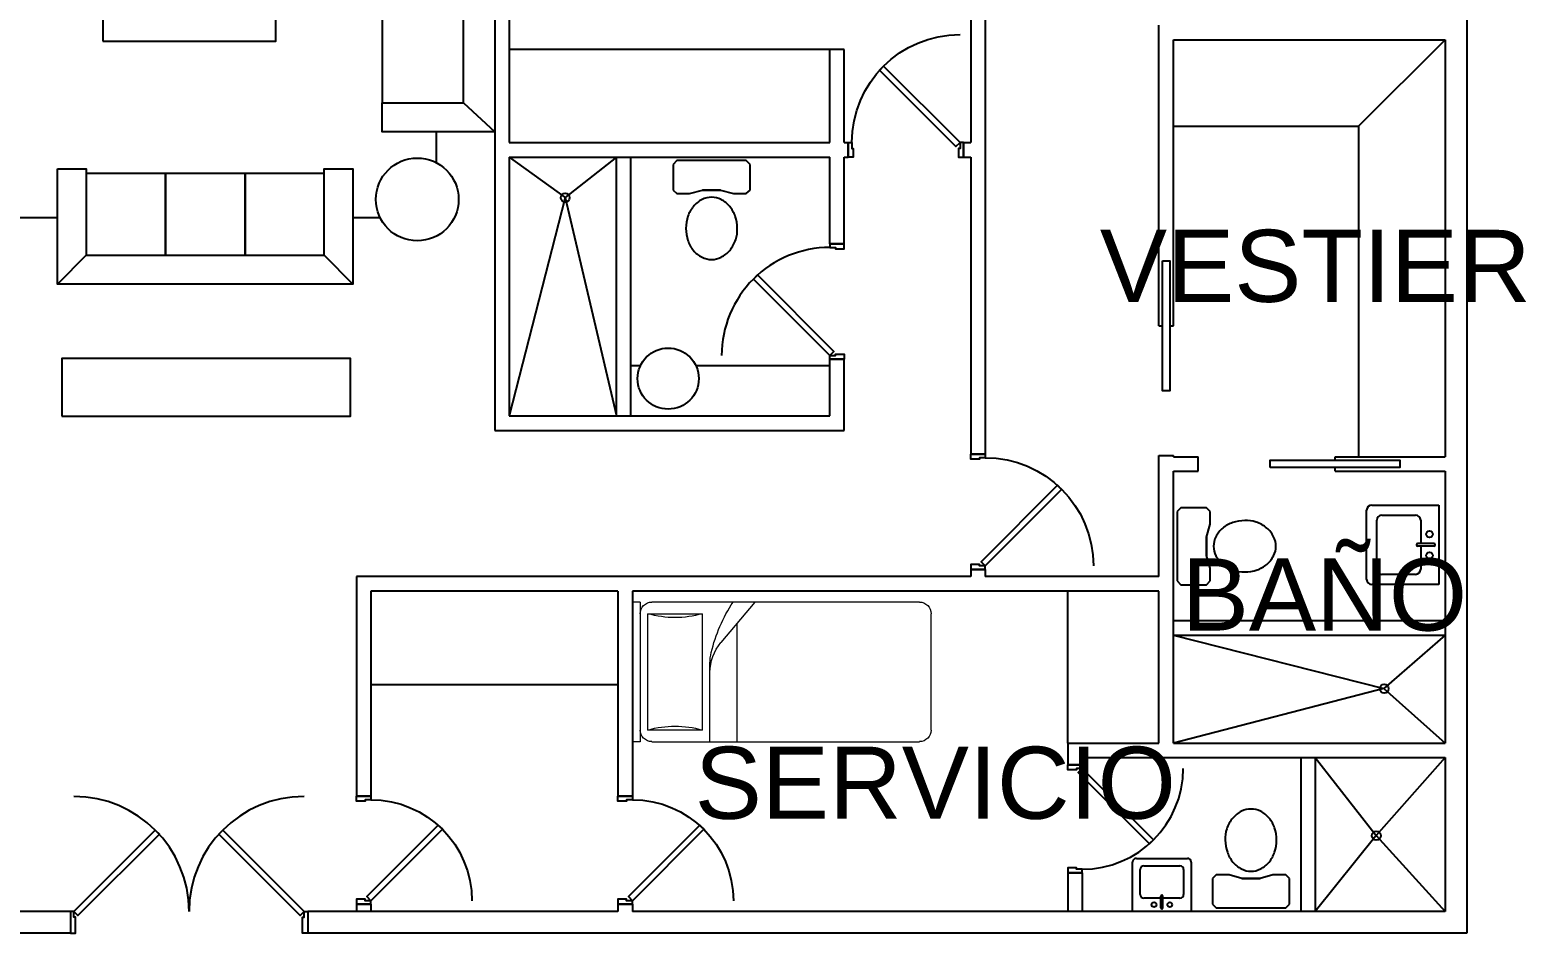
# Model space of a CAD drawing. Header units: millimetres. Extents: x -4 to 161, y -89 to 328.
# Drawn here: x 150.6 to 160.97, y 275.62 to 281.89 of the extents above; entities that cross this region are included whole.
import ezdxf
from ezdxf.enums import TextEntityAlignment as Align

# ---------------------------------------------------------------- set-up
doc = ezdxf.new("R2010")
doc.units = ezdxf.units.MM
doc.linetypes.add('HIDDEN', pattern=[9.525, 6.35, -3.175])
for name, color, linetype in [('AR-PUERTA', 5, 'Continuous'), ('EQUIP-MOBILIARIO', 253, 'Continuous'), ('PUERTA', 4, 'Continuous')]:
    doc.layers.add(name, color=color, linetype=linetype)
doc.layers.add('mobiliario I', color=7, linetype='Continuous', lineweight=5, true_color=0xceaf12)
doc.styles.get("Standard").update_dxf_attribs({"font": 'arial.ttf'})
doc.styles.add('Titulo', font='romans.shx', dxfattribs={"height": 0.004})

# ---------------------------------------------------------------- blocks, each defined once
blk = doc.blocks.new('*U20')
for points in [[(0.025, 0), (0.555, 0.53), (0.584, 0.502), (0.053, -0.028)], [(0, 0), (0.025, 0), (0.025, -0.04), (0.035, -0.04), (0.035, -0.1), (0, -0.1)], [(0.8, 0), (0.775, 0), (0.775, -0.04), (0.765, -0.04), (0.765, -0.1), (0.8, -0.1)]]:
    blk.add_lwpolyline(points, close=True)
at = {"color": 8, "linetype": 'HIDDEN'}
blk.add_arc((0.025, 0), 0.75, 0, 90, dxfattribs=at)
blk = doc.blocks.new('*U22')
for points in [[(0.025, 0), (0.52, 0.495), (0.548, 0.467), (0.053, -0.028)], [(0, 0), (0.025, 0), (0.025, -0.04), (0.035, -0.04), (0.035, -0.1), (0, -0.1)], [(0.75, 0), (0.725, 0), (0.725, -0.04), (0.715, -0.04), (0.715, -0.1), (0.75, -0.1)]]:
    blk.add_lwpolyline(points, close=True)
at = {"color": 8, "linetype": 'HIDDEN'}
blk.add_arc((0.025, 0), 0.7, 0, 90, dxfattribs=at)
blk = doc.blocks.new('*U21')
for points in [[(0.025, 0), (0.589, 0.564), (0.618, 0.536), (0.053, -0.028)], [(1.621, 0), (1.057, 0.564), (1.029, 0.536), (1.593, -0.028)]]:
    blk.add_lwpolyline(points, close=True)
for points in [[(0, -0.15), (0.035, -0.15), (0.035, -0.04), (0.025, -0.04), (0.025, 0), (0, 0)], [(1.646, -0.15), (1.611, -0.15), (1.611, -0.04), (1.621, -0.04), (1.621, 0), (1.646, 0)]]:
    blk.add_lwpolyline(points)
at = {"color": 252}
for centre, start, end in [((0.025, 0), 0, 90), ((1.621, 0), 90, 180)]:
    blk.add_arc(centre, 0.798, start, end, dxfattribs=at)
at = {"style": 'Titulo', "flags": 1}
for tag, p in [('TIPO_DE_PUERTA', (0.035, -0.106)), ('ANCHO_DE_PUERTA', (0.035, -0.112)), ('ALTO_DE_PUERTA', (0.035, -0.118)), ('ANCHO_DE_MARCO', (0.035, -0.124)), ('APERTURA', (0.035, -0.13)), ('ANCHO_DE_HOJA', (0.035, -0.148)), ('ACABADO_HOJA', (0.035, -0.172)), ('ACABADO_MARCO', (0.035, -0.178)), ('LAMINA', (0.035, -0.136)), ('NIVEL', (0.035, -0.142)), ('MATERIAL_1', (0.035, -0.154)), ('MATERIAL_2', (0.035, -0.16)), ('MATERIAL_MARCO', (0.035, -0.166)), ('CERRADURA', (0.035, -0.184))]:
    blk.add_attdef(tag, p, '', height=0.004, dxfattribs=at)
blk.add_attdef('PUERTA', text='', height=0.004, dxfattribs=at).set_placement((0.046, -0.098), align=Align.MIDDLE_CENTER)
blk = doc.blocks.new('4D')
at = {"layer": 'mobiliario I', "lineweight": 15, "ltscale": 0.025}
for p, q in [((1350.266, 254.857), (1350.266, 256.713)), ((1350.347, 256.794), (1351.154, 256.794)), ((1351.235, 256.713), (1351.235, 254.857)), ((1351.235, 255.572), (1350.954, 255.336)), ((1350.266, 255.448), (1351.087, 255.448)), ((1350.266, 255.26), (1350.81, 255.26)), ((1351.154, 255.206), (1350.347, 255.206)), ((1350.347, 255.206), (1350.347, 254.83)), ((1351.154, 254.83), (1351.154, 255.206)), ((1351.235, 254.776), (1350.266, 254.776)), ((1350.266, 254.776), (1350.266, 254.722)), ((1350.347, 254.83), (1351.154, 254.83)), ((1351.235, 254.776), (1351.235, 254.722)), ((1351.235, 254.722), (1350.266, 254.722))]:
    blk.add_line(p, q, dxfattribs=at)
for centre, radius, start, end in [((1350.347, 256.713), 0.0807, 90, 180), ((1351.154, 256.713), 0.0807, 0, 90), ((1350.631, 256.334), 1.095, 283.3928, 303.4501), ((1350.746, 255.583), 0.323, 270, 310.1059), ((1350.81, 255.583), 0.323, 270, 283.3928), ((1349.701, 255.018), 0.673, 343.7398, 16.2602), ((1351.8, 255.018), 0.673, 163.7398, 196.2602), ((1350.347, 254.857), 0.0807, 180, 270), ((1351.154, 254.857), 0.0807, 270, 0)]:
    blk.add_arc(centre, radius, start, end, dxfattribs=at)
blk = doc.blocks.new('Toilet1')
at = {"color": 253}
for p, q in [((0.051, 0.267), (0.025, 0.241)), ((0.025, 0.241), (0.025, -0.241)), ((0.229, 0.267), (0.051, 0.267)), ((0.254, 0.241), (0.229, 0.267)), ((0.254, 0.152), (0.254, 0.241)), ((0.229, 0.063), (0.254, 0.152)), ((0.229, -0.064), (0.229, 0.063)), ((0.229, 0.063), (0.229, -0.064)), ((0.254, -0.152), (0.229, -0.064)), ((0.254, -0.241), (0.254, -0.152)), ((0.025, -0.241), (0.051, -0.267)), ((0.051, -0.267), (0.229, -0.267)), ((0.229, -0.267), (0.254, -0.241))]:
    blk.add_line(p, q, dxfattribs=at)
blk.add_lwpolyline([(0.711, 0, 0.117036), (0.695, 0.066, 0.104338), (0.648, 0.126, 0.09029), (0.573, 0.168, 0.09898), (0.495, 0.178, 0.08237), (0.411, 0.164, 0.09029), (0.343, 0.126, 0.104338), (0.295, 0.066, 0.117036), (0.279, 0, 0.117036), (0.295, -0.066, 0.104338), (0.343, -0.126, 0.09029), (0.411, -0.164, 0.08237), (0.495, -0.178, 0.08237), (0.58, -0.164, 0.09029), (0.648, -0.126, 0.104338), (0.695, -0.066, 0.117036)], format="xyb", close=True, dxfattribs=at)
blk = doc.blocks.new('Lavam1')
at = {"color": 253}
for p, q in [((-0.275, 0), (-0.275, 0.465)), ((-0.24, 0.5), (0.24, 0.5)), ((-0.17, 0.43), (0.17, 0.43)), ((0.275, 0.465), (0.275, 0)), ((-0.205, 0.16), (-0.205, 0.395)), ((0.205, 0.395), (0.205, 0.16)), ((-0.01, 0.125), (-0.17, 0.125)), ((-0.01, 0.035), (-0.01, 0.145)), ((0.01, 0.035), (0.01, 0.145)), ((0.17, 0.125), (0.01, 0.125)), ((0.275, 0.165), (0.275, 0.035)), ((0.275, 0), (-0.275, 0))]:
    blk.add_line(p, q, dxfattribs=at)
for centre in [(-0.074, 0.064), (0.074, 0.064)]:
    blk.add_circle(centre, 0.0225, dxfattribs=at)
for centre, radius, start, end in [((-0.24, 0.465), 0.035, 90, 180), ((-0.17, 0.395), 0.035, 90, 180), ((0.17, 0.395), 0.035, 0, 90), ((0.24, 0.465), 0.035, 0, 90), ((-0.17, 0.16), 0.035, 180, 270), ((0, 0.145), 0.01, 0, 180), ((0.17, 0.16), 0.035, 270, 0), ((0, 0.035), 0.01, 180, 0)]:
    blk.add_arc(centre, radius, start, end, dxfattribs=at)

msp = doc.modelspace()

# ---------------------------------------------------------------- linework, layer by layer
for p, q in [((160.562, 286.246), (160.562, 275.621)), ((153.822, 285.247), (153.822, 279.109)), ((153.922, 285.247), (153.922, 281.105)), ((157.123, 285.247), (157.123, 281.105)), ((157.223, 285.247), (157.223, 278.944)), ((158.428, 279.834), (158.428, 281.919)), ((158.528, 279.834), (158.528, 281.819)), ((158.528, 281.819), (160.412, 281.819)), ((160.412, 281.819), (160.412, 278.926)), ((156.145, 281.105), (156.145, 281.751)), ((156.245, 281.751), (156.145, 281.751)), ((156.245, 281.105), (156.245, 281.751)), ((153.922, 281.105), (156.145, 281.105)), ((156.245, 281.105), (156.273, 281.105)), ((156.273, 281.105), (156.273, 281.005)), ((157.073, 281.105), (157.123, 281.105)), ((157.073, 281.105), (157.073, 281.005)), ((153.922, 281.005), (156.145, 281.005)), ((153.922, 281.005), (153.922, 279.209)), ((156.145, 280.403), (156.145, 281.005)), ((156.245, 281.005), (156.273, 281.005)), ((156.245, 280.403), (156.245, 281.005)), ((157.073, 281.005), (157.123, 281.005)), ((157.123, 281.005), (157.123, 278.944)), ((156.145, 280.403), (156.245, 280.403)), ((158.428, 279.834), (158.453, 279.834)), ((158.503, 279.834), (158.528, 279.834)), ((156.145, 279.209), (156.145, 279.603)), ((156.145, 279.603), (156.245, 279.603)), ((156.245, 279.109), (156.245, 279.603)), ((153.922, 279.209), (156.145, 279.209)), ((153.822, 279.109), (156.245, 279.109)), ((157.223, 278.944), (157.123, 278.944)), ((158.428, 278.094), (158.428, 278.934)), ((158.428, 278.934), (158.528, 278.934)), ((158.528, 278.926), (158.528, 278.934)), ((158.528, 278.926), (158.699, 278.926)), ((158.699, 278.826), (158.699, 278.926)), ((159.649, 278.926), (160.412, 278.926)), ((159.649, 278.901), (159.649, 278.926)), ((158.528, 276.939), (158.528, 278.826)), ((158.528, 278.826), (158.699, 278.826)), ((159.649, 278.826), (159.649, 278.851)), ((159.649, 278.826), (160.412, 278.826)), ((160.412, 278.826), (160.412, 276.939)), ((157.123, 278.094), (152.863, 278.094)), ((152.863, 278.094), (152.863, 276.571)), ((157.123, 278.144), (157.123, 278.094)), ((157.223, 278.144), (157.123, 278.144)), ((157.223, 278.144), (157.223, 278.094)), ((158.428, 278.094), (157.223, 278.094)), ((154.676, 277.994), (152.963, 277.994)), ((152.963, 277.994), (152.963, 276.571)), ((154.676, 277.994), (154.676, 276.571)), ((158.428, 277.994), (154.776, 277.994)), ((154.776, 277.994), (154.776, 276.571)), ((158.428, 276.939), (158.428, 277.994)), ((157.796, 276.939), (158.428, 276.939)), ((157.796, 276.939), (157.796, 276.789)), ((157.896, 276.839), (160.412, 276.839)), ((157.896, 276.839), (157.896, 276.789)), ((158.528, 276.939), (160.412, 276.939)), ((160.412, 276.839), (160.412, 275.771)), ((157.896, 276.789), (157.796, 276.789)), ((152.963, 276.571), (152.863, 276.571)), ((154.776, 276.571), (154.676, 276.571)), ((157.796, 276.039), (157.796, 275.771)), ((157.896, 276.039), (157.796, 276.039)), ((157.896, 276.039), (157.896, 275.771)), ((152.863, 275.821), (152.863, 275.771)), ((152.963, 275.821), (152.863, 275.821)), ((152.963, 275.821), (152.963, 275.771)), ((154.676, 275.821), (154.676, 275.771)), ((154.776, 275.821), (154.676, 275.821)), ((154.776, 275.821), (154.776, 275.771)), ((150.878, 275.771), (150.52, 275.771)), ((150.878, 275.771), (150.878, 275.621)), ((154.676, 275.771), (152.524, 275.771)), ((152.524, 275.771), (152.524, 275.621)), ((160.412, 275.771), (154.776, 275.771)), ((150.878, 275.621), (141.75, 275.621)), ((160.562, 275.621), (152.524, 275.621))]:
    msp.add_line(p, q)
at = {"color": 253}
for p, q in [((153.922, 281.005), (154.309, 280.724)), ((154.309, 280.724), (153.922, 279.209)), ((158.528, 277.689), (159.988, 277.318)), ((159.988, 277.318), (158.528, 276.939)), ((159.512, 276.839), (159.934, 276.298)), ((159.934, 276.298), (159.512, 275.771))]:
    msp.add_line(p, q, dxfattribs=at)
for centre in [(154.31, 280.723), (159.99, 277.317), (159.935, 276.297)]:
    msp.add_circle(centre, 0.0307, dxfattribs=at)
at = {"layer": 'EQUIP-MOBILIARIO'}
for p, q in [((159.812, 281.219), (160.412, 281.819)), ((156.145, 281.751), (153.922, 281.751)), ((158.528, 281.219), (159.812, 281.219)), ((159.812, 281.219), (159.812, 278.926)), ((154.665, 281.005), (154.309, 280.724)), ((154.665, 279.209), (154.665, 281.005)), ((154.765, 279.209), (154.765, 281.005)), ((154.309, 280.724), (154.665, 279.209)), ((150.988, 280.324), (150.788, 280.124)), ((152.638, 280.324), (152.838, 280.124)), ((154.765, 279.559), (154.834, 279.559)), ((155.215, 279.559), (156.145, 279.559)), ((157.796, 276.939), (157.796, 277.994)), ((158.528, 277.789), (160.412, 277.789)), ((158.528, 277.689), (160.412, 277.689)), ((160.412, 277.689), (159.988, 277.318)), ((154.676, 277.344), (152.963, 277.344)), ((159.988, 277.318), (160.412, 276.939)), ((159.412, 276.839), (159.412, 275.771)), ((159.512, 276.839), (159.512, 275.771)), ((160.412, 276.839), (159.934, 276.298)), ((159.934, 276.298), (160.412, 275.771))]:
    msp.add_line(p, q, dxfattribs=at)
for points in [[(152.12, 284.805), (152.12, 285.005), (153.822, 285.005), (153.822, 281.379), (153.822, 281.179), (153.04, 281.179), (153.04, 281.38), (153.605, 281.38), (153.605, 284.805), (152.12, 284.805)], [(150.788, 280.583), (150.267, 280.583), (150.267, 281.351)], [(153.605, 281.38), (153.822, 281.179)], [(153.416, 281.179), (153.416, 280.966)], [(150.788, 280.924), (150.988, 280.924), (150.988, 280.324), (152.638, 280.324), (152.638, 280.924), (152.838, 280.924), (152.838, 280.124), (150.788, 280.124), (150.788, 280.924)], [(153.027, 280.583), (152.838, 280.583)]]:
    msp.add_lwpolyline(points, dxfattribs=at)
for points in [[(151.103, 281.809), (152.303, 281.809), (152.303, 283.209), (151.103, 283.209)], [(153.605, 282.028), (153.04, 282.028), (153.04, 281.38), (153.605, 281.38)], [(151.537, 280.324), (151.537, 280.89), (150.988, 280.89), (150.988, 280.324)], [(152.09, 280.324), (152.09, 280.89), (151.537, 280.89), (151.537, 280.324)], [(152.638, 280.324), (152.638, 280.89), (152.09, 280.89), (152.09, 280.324)], [(158.453, 280.284), (158.503, 280.284), (158.503, 279.384), (158.453, 279.384)], [(150.82, 279.207), (152.82, 279.207), (152.82, 279.607), (150.82, 279.607)], [(159.199, 278.851), (159.199, 278.901), (160.099, 278.901), (160.099, 278.851)]]:
    msp.add_lwpolyline(points, close=True, dxfattribs=at)
for centre, radius in [((153.284, 280.711), 0.287), ((155.024, 279.468), 0.212)]:
    msp.add_circle(centre, radius, dxfattribs=at)

# ---------------------------------------------------------------- block references
at = {"layer": 'AR-PUERTA', "color": 2, "xscale": -1}
msp.add_blockref('*U20', (157.073, 281.105), dxfattribs=at)
at = {"layer": 'AR-PUERTA', "color": 2}
for name, p, rotation in [('*U20', (156.145, 279.603), 89.99999999995956), ('*U22', (157.896, 276.789), 270.0000000000154)]:
    msp.add_blockref(name, p, dxfattribs=dict(at, rotation=rotation))
at = {"layer": 'AR-PUERTA', "color": 2, "xscale": -1, "rotation": 269.9999999999933}
for name, p in [('*U20', (157.223, 278.144)), ('*U22', (152.963, 275.821)), ('*U22', (154.776, 275.821))]:
    msp.add_blockref(name, p, dxfattribs=at)
at = {"layer": 'EQUIP-MOBILIARIO'}
for name, p, rotation in [('Toilet1', (155.325, 281.005), 270), ('Lavam1', (160.368, 278.315), 89.99999999999633), ('Toilet1', (159.066, 275.771), 90)]:
    msp.add_blockref(name, p, dxfattribs=dict(at, rotation=rotation))
msp.add_blockref('Toilet1', (158.528, 278.305), dxfattribs=at)
at = {"layer": 'EQUIP-MOBILIARIO', "xscale": -1, "rotation": 270.0000000001103}
msp.add_blockref('4D', (-99.946, -1073.317), dxfattribs=at)
at = {"layer": 'EQUIP-MOBILIARIO', "xscale": 0.7370792979990499, "yscale": 0.7370792979990499, "zscale": 0.7370792979990499}
msp.add_blockref('Lavam1', (158.448, 275.771), dxfattribs=at)
at = {"layer": 'PUERTA', "rotation": 0.01189723883977865}
msp.add_blockref('*U21', (150.878, 275.771), dxfattribs=at)

# ---------------------------------------------------------------- texts
at = {"char_height": 0.5, "attachment_point": 1}
for s, width, insert in [('VESTIER', 3.11203, (158.018, 280.5)), ('BAÑO', 1.95086, (158.586, 278.22)), ('SERVICIO', 1.95086, (155.208, 276.914))]:
    msp.add_mtext_dynamic_manual_height_columns(s, width=width, gutter_width=12.5, heights=[0], dxfattribs=dict(at, insert=insert))

doc.saveas('drawing.dxf')
